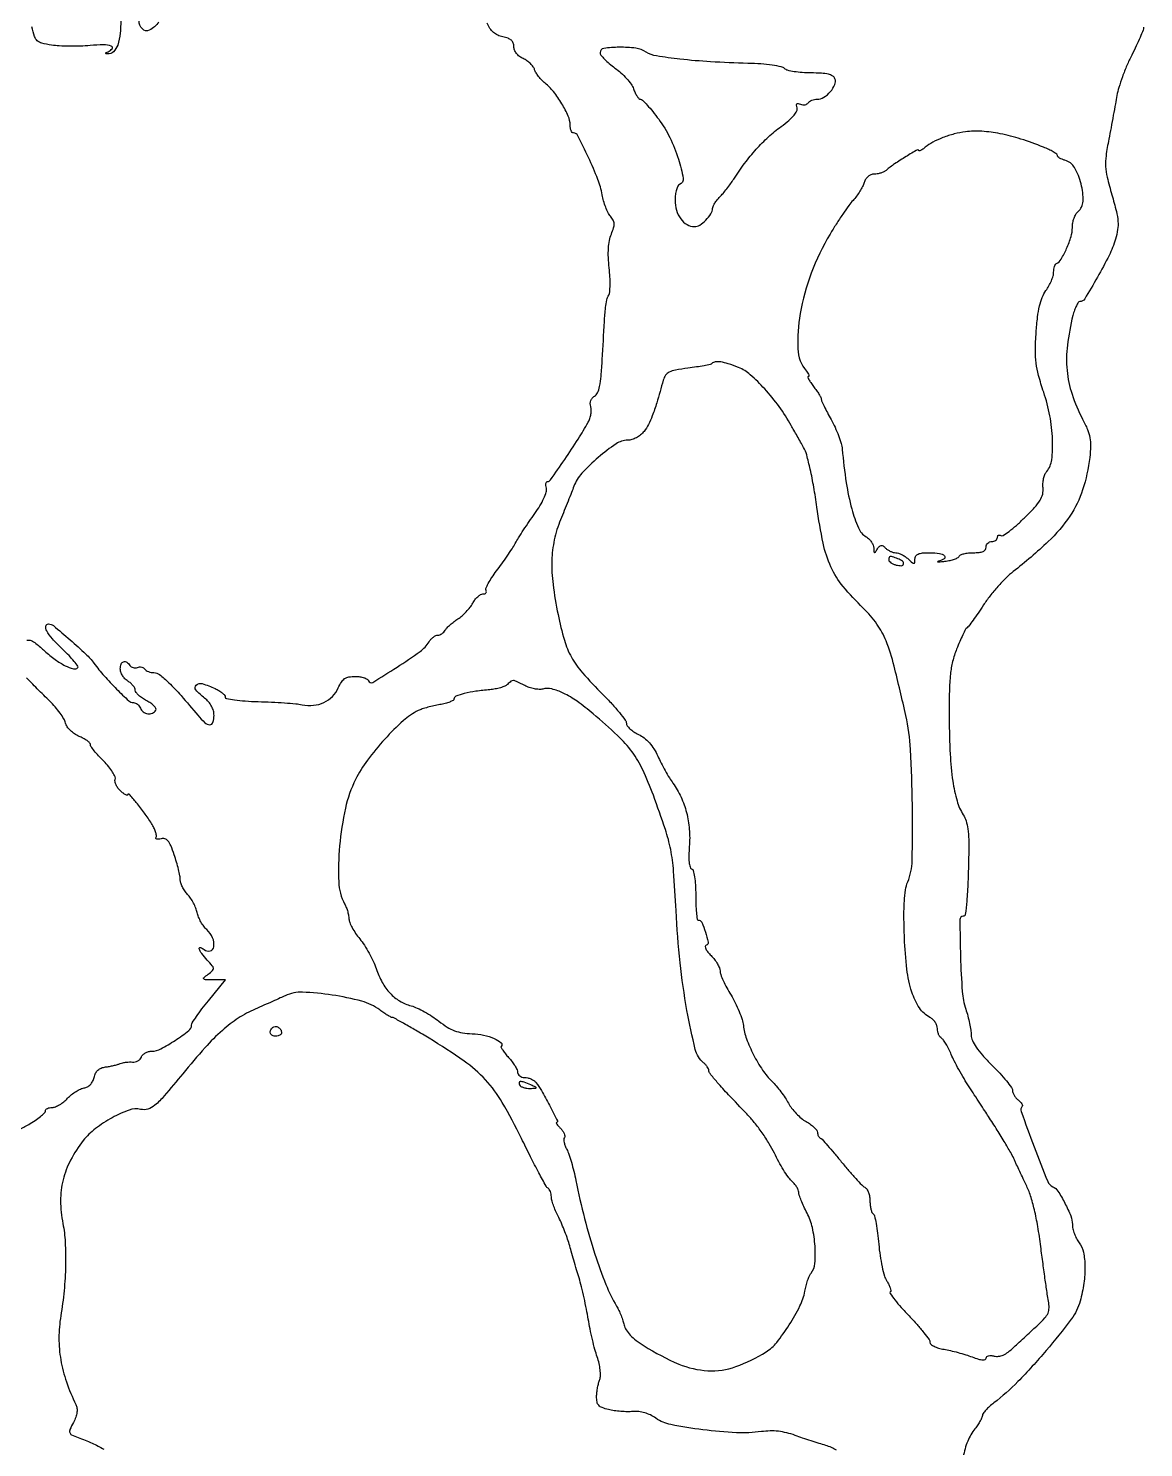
# Model space of a CAD drawing. Extents: x 0 to 1938, y 0 to 2000.
# Drawn here: x 982.5 to 1280, y 1169.2 to 1547.9 of the extents above; entities that cross this region are included whole.
import ezdxf

# ---------------------------------------------------------------- set-up
doc = ezdxf.new("R2010")
doc.units = 0

msp = doc.modelspace()

# ---------------------------------------------------------------- linework, layer by layer
for points in [[(982.076499, 1384.637113, -0.148962), (983.174181, 1384.552174, -0.078331), (984.501448, 1383.775718, -0.012263), (986.80818, 1381.792263, 0.025995), (989.640138, 1379.489331, 0.041213), (992.306813, 1377.860322, 0.049831), (994.489288, 1377.022797, 0.2693), (995.669066, 1377.335733, 0.37307), (995.695966, 1377.712681, 0.012219), (994.685746, 1378.994768, 0.017932), (993.317692, 1380.530719, 0.010813), (991.593706, 1382.255622, -0.017918), (988.874373, 1385.054829, -0.057413), (987.364569, 1387.16791, -0.172408), (987.158163, 1388.413357, -0.363209), (987.85921, 1389, -0.175234), (989.129749, 1388.540609, -0.004983), (993.608673, 1384.738423, -0.009981), (997.806453, 1380.953037, -0.046143), (999.972009, 1378.507872, 0.0225), (1002.691279, 1375.128645, 0.016183), (1006.01053, 1371.600899, 0.009692), (1009.250783, 1368.495867, 0.188358), (1010.520371, 1368, -0.104723), (1011.047209, 1367.888432, -0.06666), (1011.583321, 1367.559375, -0.062631), (1012.04707, 1367.073478, -0.067747), (1012.361626, 1366.5, 0.14578), (1013.11025, 1365.52726, 0.124171), (1014.317774, 1365.047381, 0.128399), (1015.577028, 1365.204599, 0.160767), (1016.473679, 1365.957412, 0.270243), (1016.485981, 1366.436022, 0.06664), (1016.000722, 1367.094263, 0.050105), (1015.151765, 1367.812709, 0.031247), (1014.032696, 1368.483092, -0.029821), (1012.871768, 1369.174063, -0.037365), (1011.890854, 1369.953102, -0.040861), (1011.198844, 1370.706078, -0.166914), (1011, 1371.285133, 0.123059), (1010.85966, 1371.846711, 0.047119), (1010.4125, 1372.523385, 0.043027), (1009.765224, 1373.19882, 0.040631), (1009, 1373.767927, -0.063621), (1008.234941, 1374.39336, -0.051408), (1007.5875, 1375.235059, -0.053089), (1007.146968, 1376.154347, -0.085407), (1007, 1377.008474, -0.086634), (1007.222303, 1378.281844, -0.222759), (1007.866174, 1378.927476, -0.246528), (1008.717417, 1378.811843, -0.10003), (1009.542134, 1377.931826, 0.107533), (1009.897674, 1377.563559, 0.081854), (1010.409882, 1377.3315, 0.077466), (1010.997209, 1377.268163, 0.079972), (1011.569126, 1377.388152, -0.071657), (1012.135828, 1377.516866, -0.074475), (1012.708064, 1377.47766, -0.081683), (1013.197939, 1377.281948, -0.119091), (1013.526992, 1376.956326, 0.109516), (1013.883838, 1376.589594, 0.050638), (1014.477167, 1376.280921, 0.046776), (1015.194068, 1376.070859, 0.047924), (1015.931657, 1376, -0.16867), (1017.452179, 1375.472046, -0.025329), (1019.919285, 1373.312418, -0.020238), (1023.195093, 1369.87025, -0.006896), (1027.674332, 1364.620638, 0.032852), (1029.551129, 1362.639139, 0.188041), (1030.873642, 1362.118399, 0.329848), (1031.718102, 1362.739107, 0.075071), (1032, 1364.60608, 0.07079), (1031.828674, 1365.810113, 0.054465), (1031.321531, 1367.038586, 0.051606), (1030.525738, 1368.193211, 0.049466), (1029.5, 1369.17866, -0.04645), (1027.16018, 1371.399654, -0.406759), (1027.230286, 1372.69599, -0.266036), (1028.852925, 1373.065842, -0.034727), (1032.292833, 1371.75, -0.028339), (1033.323978, 1371.198092, -0.036637), (1034.196477, 1370.573437, -0.039928), (1034.816292, 1369.967112, -0.178692), (1034.993681, 1369.5, 0.35635), (1035.341719, 1369.081663, 0.013423), (1037.49564, 1368.722151, 0.018305), (1040.29948, 1368.435343, 0.010015), (1043.751483, 1368.278853, -0.005413), (1047.320846, 1368.14995, -0.005769), (1050.811373, 1367.945657, -0.005505), (1053.808476, 1367.702331, -0.026558), (1055.5, 1367.455115, 0.072125), (1058.548697, 1367.289638, 0.08656), (1061.319563, 1368.034067, 0.090894), (1063.573081, 1369.630807, 0.089322), (1065.130161, 1371.931925, -0.037289), (1065.971322, 1373.504157, -0.102795), (1066.84235, 1374.401217, -0.106933), (1067.976882, 1374.857253, -0.04231), (1069.660778, 1375, -0.035099), (1070.904308, 1374.912598, -0.045339), (1072.01781, 1374.650756, -0.052468), (1072.859255, 1374.268499, -0.1814), (1073.229639, 1373.811084, 0.480491), (1074.329092, 1373.405751, 0.007537), (1080.816689, 1377.452423, 0.013057), (1086.963804, 1381.64788, 0.097191), (1089.368982, 1384.219227, -0.04456), (1089.884004, 1384.900503, -0.045071), (1090.509779, 1385.476898, -0.049086), (1091.14751, 1385.87333, -0.115023), (1091.690857, 1386, 0.093418), (1092.212638, 1386.098346, 0.05416), (1092.780161, 1386.394385, 0.051551), (1093.304643, 1386.829052, 0.059709), (1093.70031, 1387.342586, -0.057909), (1094.18108, 1387.971227, -0.018962), (1095.024304, 1388.779594, -0.018606), (1096.036448, 1389.613537, -0.019986), (1097.084556, 1390.349193, 0.036711), (1098.171717, 1391.167821, 0.024031), (1099.301886, 1392.256842, 0.024182), (1100.305987, 1393.430894, 0.04197), (1101.003536, 1394.506607, -0.039987), (1101.616837, 1395.460652, -0.044628), (1102.354296, 1396.267566, -0.049642), (1103.100517, 1396.825414, -0.136524), (1103.727997, 1397, 0.064882), (1104.220619, 1397.064195, 0.136791), (1104.550347, 1397.257856, 0.19139), (1104.66811, 1397.544641, 0.142198), (1104.575518, 1397.877809, -0.243684), (1104.532639, 1398.444499, -0.021505), (1105.171415, 1399.782092, -0.024307), (1106.128339, 1401.388887, -0.016397), (1107.365933, 1403.127809, 0.00769), (1108.763995, 1405.021522, 0.006204), (1110.208852, 1407.096919, 0.006276), (1111.495102, 1409.046519, 0.016007), (1112.363669, 1410.5, -0.013627), (1113.243803, 1411.988888, -0.00482), (1114.582136, 1414.073353, -0.00478), (1116.097025, 1416.336048, -0.005601), (1117.578086, 1418.451842, 0.019942), (1118.956912, 1420.54699, 0.028551), (1119.993747, 1422.514066, 0.030793), (1120.632334, 1424.178057, 0.141087), (1120.657468, 1425.201842, -0.039476), (1120.534312, 1425.890888, -0.068157), (1120.556481, 1426.471791, -0.103338), (1120.711249, 1426.859062, -0.251261), (1120.974004, 1427, 0.244771), (1121.7612, 1427.409925, 0.002344), (1125.555622, 1432.886545, 0.008294), (1129.156437, 1438.327441, 0.016056), (1131.820213, 1442.812548, 0.046979), (1132.264491, 1443.834924, 0.03847), (1132.546868, 1444.99311, 0.039939), (1132.638932, 1446.107773, 0.077631), (1132.503704, 1446.988329, -0.073465), (1132.368988, 1447.819593, -0.091109), (1132.4996, 1448.591039, -0.094133), (1132.890212, 1449.246915, -0.084131), (1133.50804, 1449.744562, 0.164082), (1134.308555, 1450.629543, 0.050371), (1134.864589, 1452.368939, 0.030503), (1135.275495, 1455.129552, 0.00812), (1135.589133, 1459.568781, -0.000805), (1136.154295, 1469.66761, -0.010468), (1136.449255, 1473.419659, -0.028531), (1136.771688, 1475.463955, -0.090532), (1137.301105, 1476.737198, 0.123738), (1137.576987, 1477.546849, 0.016313), (1137.66755, 1479.372859, 0.018118), (1137.624851, 1481.585065, 0.014283), (1137.423622, 1483.97232, -0.017397), (1137.203885, 1486.788526, -0.026818), (1137.22964, 1489.230686, -0.031312), (1137.494417, 1491.308076, -0.050875), (1138.004408, 1493.010643, 0.023332), (1138.612323, 1494.696709, 0.087961), (1138.750588, 1495.806767, 0.113805), (1138.483988, 1496.740271, 0.05325), (1137.758553, 1497.775521, -0.063806), (1137.131099, 1498.71228, -0.023594), (1136.488561, 1500.168434, -0.022929), (1135.929225, 1501.842098, -0.025596), (1135.548903, 1503.5, 0.049572), (1134.396356, 1507.610364, 0.015876), (1131.898867, 1513.449145, 0.007944), (1129.084458, 1519.248354, 0.282981), (1127.862723, 1520, -0.224638), (1127.532416, 1520.156285, -0.075744), (1127.253425, 1520.626265, -0.057624), (1127.063101, 1521.315568, -0.038589), (1127, 1522.131966, 0.104384), (1126.502737, 1524.487899, 0.030647), (1124.795272, 1527.789328, 0.03153), (1122.579688, 1531.016627, 0.058084), (1120.341396, 1533.276085, -0.032326), (1119.447868, 1534.089821, -0.026489), (1118.601391, 1535.065705, -0.027268), (1117.917947, 1536.049799, -0.061368), (1117.539887, 1536.874328, 0.083189), (1117.140495, 1537.654148, 0.040976), (1116.402712, 1538.493258, 0.039174), (1115.472761, 1539.259772, 0.045912), (1114.480778, 1539.826804, -0.056794), (1113.485503, 1540.424746, -0.06342), (1112.691144, 1541.212353, -0.069372), (1112.17602, 1542.102776, -0.096788), (1112, 1543.003561, 0.090018), (1111.823861, 1543.973993, 0.120318), (1111.321327, 1544.710776, 0.094474), (1110.430054, 1545.250297, 0.039658), (1109.075825, 1545.634835, -0.057133), (1107.674089, 1546.086227, -0.073751), (1106.539184, 1546.818341, -0.069739), (1105.62074, 1547.883874, -0.044891), (1104.86291, 1549.330965, 0.093189)], [(1007.166308, 1551.464108, -0.019627), (1006.957281, 1546.625306, -0.061575), (1006.2948, 1543.445722, -0.11474), (1005.183305, 1541.66056, -0.217151), (1003.627555, 1541.078947, -0.038264), (1003.212084, 1541.140207, -0.409541), (1003.128562, 1541.270369, -0.227742), (1003.258149, 1541.439164, -0.021172), (1003.75, 1541.662281, 0.138099), (1004.807912, 1542.479927, 0.506475), (1004.598417, 1543.158895, 0.085936), (1002.512697, 1543.500703, 0.019983), (998.95303, 1543.326225, -0.014095), (996.325577, 1543.166413, -0.010583), (993.428644, 1543.133403, -0.01072), (990.699716, 1543.218605, -0.024054), (988.638096, 1543.42702, -0.022289), (986.062056, 1543.93159, -0.12895), (984.851922, 1544.584039, -0.128863), (984.11733, 1545.746619, -0.022247), (983.435066, 1548.283521, 0.046675)], [(1017.266669, 1549.596091, -0.12722), (1014.734186, 1547.425808, -0.322022), (1012.880357, 1547.739492, -0.197537), (1012, 1549.880878, 0.07035)], [(1280.001029, 1548.221483, -0.092527), (1279.85224, 1547.427881, -0.00781), (1279.06627, 1545.49097, -0.01016), (1278.038194, 1543.197595, -0.007683), (1276.820314, 1540.721483, 0.016676), (1275.546631, 1538.009857, 0.013265), (1274.349351, 1535.005686, 0.013475), (1273.38813, 1532.160191, 0.032511), (1272.873618, 1530, -0.002504), (1272.483403, 1527.777889, -0.000979), (1271.923325, 1524.713956, -0.000969), (1271.304398, 1521.40113, -0.001206), (1270.715658, 1518.324104, 0.012979), (1269.975111, 1513.890573, 0.048733), (1269.856364, 1511.075624, 0.045846), (1270.280661, 1508.207273, 0.010581), (1271.536308, 1503.480476, -0.009143), (1272.725105, 1499.056618, -0.040888), (1273.159151, 1496.409198, -0.059041), (1273.077718, 1494.21949, -0.034514), (1272.493463, 1491.656372, -0.04144), (1270.78728, 1487.333912, -0.014921), (1267.681245, 1481.491324, -0.007154), (1264.281193, 1475.725037, -0.261668), (1262.99064, 1475, 0.249716), (1262.580103, 1474.781329, 0.03285), (1262.06721, 1473.898438, 0.031827), (1261.559202, 1472.686652, 0.021485), (1261.129907, 1471.25, 0.031981), (1259.669163, 1463.377659, 0.053258), (1259.580816, 1456.64088, 0.056221), (1260.903935, 1450.29721, 0.040645), (1263.713806, 1443.636266, -0.020887), (1265.02992, 1440.830993, -0.053265), (1265.672555, 1438.681195, -0.053739), (1265.843543, 1436.455372, -0.021575), (1265.618006, 1433.406918, -0.049291), (1263.736533, 1424.811598, -0.069197), (1260.309322, 1417.755904, -0.056727), (1254.536696, 1410.953342, -0.0225), (1245.220311, 1402.965176, 0.029726), (1243.318606, 1401.286338, 0.015101), (1241.124294, 1398.968027, 0.014947), (1238.997416, 1396.431789, 0.021597), (1237.286201, 1394.058776, -0.004671), (1235.832727, 1391.892246, -0.006511), (1234.489166, 1389.983245, -0.004146), (1233.329888, 1388.408486, -0.080739), (1232.896121, 1387.990569, 0.120139), (1232.516288, 1387.562703, 0.008216), (1231.775603, 1386.106136, 0.011364), (1230.951886, 1384.316099, 0.008271), (1230.114642, 1382.29085, 0.033218), (1229.059092, 1378.984843, 0.03406), (1228.461443, 1375.59565, 0.022274), (1228.183044, 1371.10455, 0.005658), (1228.138837, 1363.800281, 0.010551), (1228.39109, 1354.23477, 0.024405), (1229.08159, 1347.084164, 0.032512), (1230.218032, 1341.754134, 0.075616), (1231.901651, 1338.044154, -0.071317), (1232.643843, 1336.445164, -0.039043), (1233.10387, 1334.329753, -0.028064), (1233.331745, 1331.486337, -0.010954), (1233.339427, 1327.544154, -0.004225), (1233.127461, 1320.084856, -0.013001), (1232.810271, 1315.045399, -0.009858), (1232.422727, 1311.489995, -0.377119), (1231.865464, 1311, 0.417312), (1230.968848, 1310.093857, 0.004291), (1231.157748, 1300.231016, 0.010455), (1231.611037, 1290.919403, 0.064119), (1232.552973, 1286.215053, -0.015926), (1233.106959, 1284.384205, -0.01367), (1233.574936, 1282.426474, -0.013882), (1233.901933, 1280.624732, -0.037961), (1234, 1279.334923, 0.104431), (1234.315856, 1277.839147, 0.045802), (1235.305443, 1276.060652, 0.0334), (1236.984261, 1273.924434, 0.014136), (1239.5, 1271.283473, -0.010997), (1241.606877, 1269.099347, -0.015378), (1243.384375, 1267.050707, -0.011672), (1244.750491, 1265.292497, -0.160664), (1245, 1264.536048, 0.091977), (1245.108635, 1263.950488, 0.042728), (1245.447724, 1263.252589, 0.040398), (1245.940986, 1262.559367, 0.044751), (1246.524166, 1261.979944, -0.027491), (1247.078788, 1261.465647, -0.044943), (1247.480812, 1260.96678, -0.058132), (1247.693532, 1260.550441, -0.293415), (1247.640514, 1260.307181, 0.291325), (1247.326999, 1258.894836, 0.003355), (1250.823625, 1249.469061, 0.004118), (1254.412621, 1240.220572, 0.20181), (1255.767733, 1238.84162, -0.153394), (1257.135063, 1237.689323, -0.021783), (1258.991429, 1234.466282, -0.024519), (1260.561005, 1231.043655, -0.095525), (1261, 1228.766825, 0.05707), (1261.12927, 1227.637961, 0.031286), (1261.528584, 1226.30269, 0.030756), (1262.110407, 1224.980811, 0.042592), (1262.799436, 1223.884859, -0.111488), (1263.944119, 1221.351132, -0.046427), (1264.356471, 1217.599927, -0.0404), (1264.06877, 1213.114831, -0.030727), (1263.059823, 1208.292523, -0.094898), (1260.709998, 1203.512689, -0.014274), (1254.006557, 1195.132515, -0.017057), (1246.472693, 1186.837457, -0.037666), (1240.067768, 1181.173942, 0.019491), (1238.893045, 1180.20889, 0.02538), (1237.901157, 1179.23265, 0.024551), (1237.176788, 1178.36123, 0.162512), (1237, 1177.831671, -0.108037), (1236.880521, 1177.285174, -0.020331), (1236.413496, 1176.368352, -0.020888), (1235.767756, 1175.323495, -0.017798), (1235.003391, 1174.277182, 0.070667), (1233.076658, 1170.953949, 0.050228), (1231.868545, 1166.814179, 0.033533)], [(979.840151, 1254.069475, 0.02552), (982.558839, 1255.481614, 0.014972), (984.260209, 1256.548365, 0.021456), (985.695409, 1257.601134, 0.018165), (986.779826, 1258.537208, 0.208536), (987, 1259.042154, -0.183596), (987.138944, 1259.407796, -0.090579), (987.536295, 1259.718633, -0.07046), (988.127088, 1259.929272, -0.050493), (988.825686, 1260, 0.097407), (989.686803, 1260.169364, 0.036777), (990.790287, 1260.718728, 0.034707), (991.935635, 1261.51045, 0.035613), (992.949959, 1262.446734, -0.034296), (993.983195, 1263.405521, -0.029801), (995.185727, 1264.263825, -0.030954), (996.371603, 1264.90924, -0.073149), (997.333279, 1265.196734, 0.089107), (998.227106, 1265.495123, 0.077759), (999.009896, 1266.09659, 0.072149), (999.617758, 1266.954575, 0.060981), (1000, 1268, -0.05999), (1000.409954, 1269.128121, -0.089843), (1001.04076, 1269.962051, -0.091545), (1001.914308, 1270.511439, -0.064543), (1003.040994, 1270.799035, 0.014423), (1004.092347, 1270.957778, 0.01143), (1005.218292, 1271.187845, 0.011595), (1006.253498, 1271.449538, 0.028103), (1007, 1271.702722, -0.042127), (1007.701455, 1271.918918, -0.024132), (1008.575441, 1272.065808, -0.02397), (1009.47476, 1272.129159, -0.036437), (1010.25682, 1272.089673, 0.085924), (1010.973229, 1272.124186, 0.074993), (1011.673874, 1272.395351, 0.076377), (1012.252173, 1272.85486, 0.095413), (1012.613809, 1273.435986, -0.109596), (1013.009812, 1274.034226, -0.066304), (1013.696551, 1274.540571, -0.061516), (1014.554593, 1274.883328, -0.064381), (1015.45695, 1275, 0.124158), (1017.779715, 1275.585811, 0.022469), (1021.629345, 1277.888341, 0.018334), (1025.276861, 1280.495798, 0.232431), (1026, 1281.967359, -0.145499), (1026.177292, 1282.563718, -0.007313), (1027.325255, 1284.268752, -0.011232), (1028.783074, 1286.269636, -0.007852), (1030.511507, 1288.461086), (1035.023014, 1294), (1031.761507, 1294.031803, -0.00559), (1029.681077, 1294.075354, -0.205507), (1029.259358, 1294.272594, -0.42156), (1029.282628, 1294.60466, -0.013823), (1030.431162, 1295.524515, 0.025912), (1031.582161, 1296.492917, 0.22507), (1031.821799, 1297.09857, 0.161309), (1031.542718, 1297.78559, 0.012118), (1030.181162, 1299.307162, -0.026298), (1028.72028, 1301.03594, -0.090289), (1028.058719, 1302.341761, -0.597249), (1028.37149, 1302.652943, -0.100029), (1029.342009, 1302.131121, 0.234962), (1030.960691, 1301.750117, 0.311205), (1031.948893, 1302.838908, 0.136127), (1031.613047, 1305.275119, 0.107322), (1030.056681, 1307.448705, -0.05049), (1029.268008, 1308.322328, -0.029964), (1028.506065, 1309.501867, -0.029754), (1027.880771, 1310.782774, -0.04464), (1027.506906, 1311.968558, 0.041651), (1027.133438, 1313.178203, 0.025515), (1026.505718, 1314.533549, 0.025491), (1025.741519, 1315.820888, 0.040856), (1024.950225, 1316.823052, -0.039105), (1024.203868, 1317.761541, -0.033955), (1023.572879, 1318.848914, -0.035449), (1023.137632, 1319.91672, -0.07921), (1023, 1320.780048, 0.049073), (1022.900079, 1321.795675, 0.01101), (1022.523302, 1323.495298, 0.011318), (1021.998416, 1325.446312, 0.010738), (1021.3772, 1327.40638, 0.015209), (1020.45875, 1329.855271, 0.074494), (1019.703392, 1331.121302, 0.150387), (1018.888213, 1331.661937, 0.136551), (1017.87582, 1331.677777, -0.034955), (1017.189971, 1331.548792, -0.099881), (1016.708562, 1331.588883, -0.244474), (1016.508123, 1331.780052, -0.224433), (1016.54018, 1332.065013, 0.183114), (1016.639994, 1332.580238, 0.036929), (1016.409954, 1333.50156, 0.034523), (1015.9642, 1334.593649, 0.026313), (1015.334429, 1335.721754, 0.016513), (1013.4199, 1338.551702, 0.015147), (1011.26907, 1341.333849, 0.011311), (1009.353702, 1343.557634, 0.687058), (1009, 1343.421738, -0.456261), (1008.843268, 1343.285736, -0.085991), (1008.43231, 1343.418718, -0.043143), (1007.809884, 1343.818331, -0.019648), (1007.067439, 1344.438968, -0.046557), (1006.365207, 1345.204673, -0.052712), (1005.84963, 1346.057397, -0.060042), (1005.582853, 1346.866358, -0.142201), (1005.635514, 1347.492548, 0.201081), (1005.613499, 1348.215005, 0.033639), (1004.940966, 1349.462069, 0.032292), (1003.897926, 1350.903495, 0.023613), (1002.568075, 1352.365258, -0.011867), (1001.201355, 1353.798438, -0.016345), (1000.048122, 1355.153115, -0.012982), (999.169331, 1356.317307, -0.156416), (999, 1356.845346, 0.205048), (998.815955, 1357.275263, 0.034968), (998.115014, 1357.856029, 0.033203), (997.141046, 1358.460731, 0.02414), (995.98728, 1359.005269, -0.050059), (994.770649, 1359.658482, -0.046581), (993.67584, 1360.554475, -0.049467), (992.838613, 1361.562735, -0.087277), (992.398594, 1362.548012, 0.07321), (991.935301, 1363.668511, 0.021884), (990.916307, 1365.217113, 0.021434), (989.605085, 1366.876906, 0.021679), (988.161314, 1368.411782, -0.002068), (986.576657, 1369.969291, -0.001542), (984.841136, 1371.699892, -0.001558), (983.215351, 1373.3413, -0.003546), (982, 1374.593648, 0.029188)], [(1198.032852, 1168.543308, 0.042287), (1196.708496, 1169.275752, 0.0369), (1195.218697, 1169.814337, -0.007285), (1193.476522, 1170.329864, -0.003625), (1191.283749, 1171.031108, -0.003597), (1189.0219, 1171.790621, -0.005279), (1187.045131, 1172.493691, 0.028021), (1184.785942, 1173.183255, 0.032151), (1182.564888, 1173.578105, 0.032462), (1180.33049, 1173.682656, 0.029642), (1178.031524, 1173.504336, -0.046292), (1171.364081, 1173.209707, -0.019475), (1162.415242, 1173.992941, -0.016543), (1153.87794, 1175.364801, -0.106997), (1149.893872, 1177.075569, 0.041576), (1148.44834, 1177.93358, 0.042561), (1146.891847, 1178.532807, 0.043687), (1145.297077, 1178.847964, 0.049446), (1143.737763, 1178.861959, -0.026365), (1142.262742, 1178.807182, -0.015432), (1140.496406, 1178.889304, -0.015408), (1138.729337, 1179.081136, -0.025194), (1137.25, 1179.364607, -0.030933), (1135.548654, 1179.893782, -0.116749), (1134.631414, 1180.515713, -0.140416), (1134.182479, 1181.413903, -0.052751), (1134.070285, 1182.829455, -0.021968), (1134.152113, 1183.992492, -0.015816), (1134.34121, 1185.280265, -0.016023), (1134.599659, 1186.495976, -0.032996), (1134.893885, 1187.422511, 0.089878), (1135.095841, 1188.449474, 0.031089), (1135.02417, 1189.964951, 0.029148), (1134.731747, 1191.692365, 0.026879), (1134.234765, 1193.422511, -0.017504), (1133.624169, 1195.407242, -0.007757), (1132.951427, 1198.064737, -0.007666), (1132.32506, 1200.904495, -0.010251), (1131.849375, 1203.5, 0.009079), (1131.368063, 1206.161368, 0.005972), (1130.72219, 1209.20625, 0.006009), (1130.022406, 1212.155305, 0.011523), (1129.378428, 1214.5, -0.001009), (1128.722312, 1216.706165, -0.000696), (1127.988053, 1219.20625, -0.000702), (1127.288827, 1221.611917, -0.001439), (1126.748798, 1223.5, 0.015243), (1126.184618, 1225.284644, 0.009404), (1125.418307, 1227.348775, 0.009429), (1124.583268, 1229.362196, 0.016671), (1123.808579, 1230.985191, -0.017889), (1123.116301, 1232.444663, -0.017971), (1122.53127, 1233.947683, -0.01811), (1122.116881, 1235.291865, -0.0658), (1122, 1236.176174, 0.047699), (1121.933688, 1236.869705, 0.046679), (1121.737093, 1237.543375, 0.050559), (1121.448227, 1238.100595, 0.109921), (1121.104998, 1238.435108, -0.130309), (1120.587558, 1238.981637, -0.002316), (1118.652311, 1242.572803, -0.005633), (1116.452241, 1246.81554, -0.003707), (1114.012236, 1251.744125, 0.018977), (1108.908344, 1261.307563, 0.054344), (1104.435102, 1267.356362, 0.053274), (1098.713132, 1272.364854, 0.017693), (1089.359272, 1278.455517, 0.002751), (1085.784054, 1280.580616, 0.004266), (1082.672835, 1282.371308, 0.001398), (1079.969688, 1283.886625, 0.12772), (1079.533088, 1284, -0.125059), (1079.163816, 1284.093829, -0.010541), (1078.303481, 1284.584976, -0.013485), (1077.292077, 1285.22867, -0.010016), (1076.209507, 1285.991407, 0.092196), (1071.387555, 1288.320316, 0.028913), (1063.50849, 1289.985334, 0.027801), (1055.604662, 1290.737358, 0.11925), (1051, 1289.813026, -0.003145), (1049.678871, 1289.208416, -0.000895), (1047.61875, 1288.285666, -0.000901), (1045.289057, 1287.252203, -0.000955), (1043, 1286.246918, 0.041152), (1038.44256, 1283.791627, 0.038079), (1034.221011, 1280.565437, 0.028521), (1029.603655, 1275.945401, 0.010787), (1023.67593, 1269, -0.005083), (1018.732725, 1263.072515, -0.041225), (1016.228256, 1260.57939, -0.101546), (1014.353549, 1259.559301, -0.130372), (1012.399083, 1259.487645, 0.144304), (1009.366845, 1259.293334, 0.03722), (1004.853026, 1257.250294, 0.038172), (1000.358231, 1254.332726, 0.062304), (997.120466, 1251.1521, 0.04636), (993.73941, 1245.959834, 0.060925), (991.733884, 1240.677328, 0.061286), (991.067654, 1235.092234, 0.047673), (991.672564, 1229, -0.035356), (992.289507, 1224.032365, -0.01886), (992.383405, 1217.83945, -0.017819), (991.990163, 1211.089087, -0.017783), (991.117139, 1204.379278, 0.040895), (990.623365, 1198.458395, 0.042645), (991.113613, 1192.620407, 0.041001), (992.618422, 1186.750954, 0.032839), (995.15193, 1180.734928, -0.087894), (995.436592, 1179.777172, -0.063221), (995.422385, 1178.659272, -0.052483), (995.10617, 1177.388334, -0.032143), (994.485729, 1175.972404, 0.014694), (993.557057, 1174.039377, 0.181061), (993.508683, 1173.237292, 0.21282), (994.004793, 1172.668654, 0.021135), (995.717843, 1171.960962, -0.019316), (999.472579, 1170.425775, -0.029444), (1002.58604, 1168.782545, -0.03211)]]:
    msp.add_lwpolyline(points, format="xyb")
for points in [[(1135, 1541.434207, 0.167285), (1135.231053, 1540.762937, 0.02596), (1136.165908, 1539.686042, 0.026504), (1137.449204, 1538.488169, 0.020281), (1138.969048, 1537.314854, -0.030236), (1140.560255, 1536.035123, -0.026563), (1142.059749, 1534.519051, -0.027483), (1143.266018, 1533.002198, -0.068832), (1143.917028, 1531.75, 0.026702), (1144.356543, 1530.696911, 0.036681), (1144.86809, 1529.807812, 0.040194), (1145.375936, 1529.174348, 0.206533), (1145.780013, 1529, -0.201598), (1146.288895, 1528.786129, -0.009794), (1147.572438, 1527.423398, -0.014646), (1149.052683, 1525.689361, -0.00992), (1150.640449, 1523.632843, -0.04636), (1153.588641, 1518.769606, -0.03573), (1155.89621, 1513.007219, -0.032244), (1157.1778, 1507.881365, -0.373432), (1156.203422, 1506.234474, 0.198765), (1155.739049, 1505.831955, 0.045731), (1155.353505, 1504.846175, 0.04042), (1155.088158, 1503.541334, 0.029965), (1155, 1502.071654, 0.07101), (1155.386958, 1499.360704, 0.087238), (1156.514802, 1497.070481, 0.101088), (1158.194842, 1495.543612, 0.134854), (1160.173753, 1495, 0.145608), (1161.587031, 1495.420485, 0.051869), (1163.239019, 1496.761891, 0.051869), (1164.579693, 1498.414722, 0.145476), (1165, 1499.828741, -0.108715), (1165.127487, 1500.408147, -0.030957), (1165.567859, 1501.223801, -0.029608), (1166.193269, 1502.107012, -0.02752), (1166.933136, 1502.933136, 0.020098), (1167.801694, 1503.874474, 0.010135), (1168.823511, 1505.125867, 0.010048), (1169.828581, 1506.463505, 0.014706), (1170.653837, 1507.683136, -0.01939), (1173.556449, 1511.887473, -0.022576), (1176.640471, 1515.638168, -0.023754), (1179.892576, 1518.920271, -0.027323), (1183.299195, 1521.719629, 0.017303), (1185.37173, 1523.354291, 0.041545), (1186.753604, 1524.73637, 0.060106), (1187.5054, 1525.878327, 0.210153), (1187.546635, 1526.739067, -0.048222), (1187.369355, 1527.379532, -0.243606), (1187.476997, 1527.722357, -0.244892), (1187.81843, 1527.831097, -0.048639), (1188.456634, 1527.655015, 0.066207), (1189.06633, 1527.509563, 0.072007), (1189.67502, 1527.535021, 0.080929), (1190.189633, 1527.721164, 0.127851), (1190.526992, 1528.043674, -0.108269), (1190.882039, 1528.41036, -0.050874), (1191.469052, 1528.719079, -0.047074), (1192.177011, 1528.92913, -0.048625), (1192.904029, 1529, 0.140089), (1194.690846, 1529.51065, 0.07476), (1196.45349, 1531.013403, 0.078173), (1197.623314, 1532.88117, 0.194895), (1197.652666, 1534.462755, 0.166474), (1197.046741, 1535.187515, 0.077546), (1195.899414, 1535.658806, 0.045441), (1194.070735, 1535.924263, 0.013335), (1191.231385, 1536, -0.018406), (1188.91332, 1536.08536, -0.022847), (1186.770783, 1536.342186, -0.022001), (1185.027928, 1536.711808, -0.133897), (1184.235111, 1537.164889, 0.146932), (1183.341043, 1537.645942, 0.01485), (1180.934112, 1538.064431, 0.017149), (1177.913703, 1538.392385, 0.011547), (1174.448938, 1538.568436, -0.007351), (1164.460206, 1538.991988, -0.013338), (1156.313214, 1539.675937, -0.012943), (1150.047976, 1540.535313, -0.101141), (1147.310572, 1541.577563, 0.108961), (1144.507576, 1542.595425, 0.035742), (1140.098327, 1542.85945, 0.031519), (1135.972589, 1542.550843, 0.37444)], [(1232.5, 1520.306362, 0.031829), (1229.496956, 1519.722604, 0.027719), (1226.446611, 1518.741943, 0.028835), (1223.72502, 1517.513037, 0.055966), (1221.75, 1516.180318, -0.019547), (1221.077817, 1515.65178, -0.042018), (1220.514062, 1515.311348, -0.079526), (1220.138331, 1515.194894, -0.456393), (1220, 1515.314876, 0.577965), (1219.661758, 1515.509744, 0.005345), (1216.610241, 1513.696584, 0.012668), (1213.572275, 1511.740087, 0.025241), (1211.292206, 1510.014085, -0.063625), (1210.687296, 1509.625198, -0.033967), (1209.859099, 1509.297887, -0.033185), (1208.954258, 1509.074426, -0.043971), (1208.109594, 1509, 0.093714), (1207.263925, 1508.840093, 0.08252), (1206.492154, 1508.379114, 0.077016), (1205.86867, 1507.659532, 0.066813), (1205.455043, 1506.75, -0.045691), (1205.034243, 1505.710671, -0.020416), (1204.304376, 1504.426563, -0.020009), (1203.416295, 1503.121997, -0.025591), (1202.492395, 1502, 0.027466), (1201.361051, 1500.615537, 0.007631), (1199.743233, 1498.325, 0.007679), (1197.988537, 1495.671874, 0.007984), (1196.339343, 1493, 0.043646), (1191.313908, 1482.591191, 0.047875), (1188.358811, 1471.782806, 0.053556), (1187.753291, 1462.36382, 0.163923), (1190.023527, 1456.471651, -0.026557), (1190.444197, 1455.906204, -0.060837), (1190.681951, 1455.432298, -0.134055), (1190.705375, 1455.128509, -0.359719), (1190.549865, 1455, 0.505977), (1190.420427, 1454.823943, 0.044745), (1190.667824, 1454.22601, 0.030843), (1191.180852, 1453.376716, 0.015363), (1191.92742, 1452.365141, -0.01259), (1192.721123, 1451.302086, -0.016329), (1193.39118, 1450.287136, -0.014053), (1193.892387, 1449.417301, -0.124294), (1194, 1448.991094, 0.107419), (1194.104265, 1448.511377, 0.005598), (1194.779067, 1447.07514, 0.008648), (1195.636136, 1445.378318, 0.00616), (1196.652143, 1443.506707, -0.020459), (1197.688422, 1441.460297, -0.0177), (1198.609176, 1439.235751, -0.018063), (1199.299457, 1437.159151, -0.048477), (1199.590099, 1435.630754, 0.014689), (1200.674217, 1426.671178, 0.029056), (1202.151971, 1419.665401, 0.035138), (1203.919354, 1414.60849, 0.153973), (1205.962165, 1412.241526, -0.055305), (1206.742816, 1411.630986, -0.049141), (1207.405884, 1410.841156, -0.052036), (1207.861113, 1410.000264, -0.096149), (1208.015313, 1409.241526, 0.011815), (1208.046745, 1408.272415, 0.325761), (1208.198915, 1408.086491, 0.313921), (1208.42851, 1408.171158, 0.011343), (1208.973672, 1408.991641, -0.043931), (1209.50925, 1409.693851, -0.181316), (1209.976839, 1409.932945, -0.182338), (1210.484638, 1409.805025, -0.044506), (1211.158359, 1409.241641, 0.050947), (1211.741793, 1408.766363, 0.03816), (1212.46745, 1408.364732, 0.039012), (1213.217541, 1408.089875, 0.06842), (1213.871259, 1408, -0.082679), (1214.564174, 1407.884632, -0.033735), (1215.447529, 1407.513847, -0.032223), (1216.362944, 1406.978375, -0.03548), (1217.171259, 1406.345012, 0.007828), (1218.31862, 1405.338887, 0.177905), (1218.723753, 1405.190025, 0.38433), (1218.950984, 1405.394959, 0.025779), (1219, 1406.345012, -0.145252), (1219.233192, 1407.13079, -0.151524), (1219.854234, 1407.646563, -0.079128), (1221.016882, 1407.92416, -0.019114), (1223, 1408, -0.036016), (1225.547107, 1407.816289, -0.164041), (1226.854095, 1407.153719, -0.47132), (1226.772637, 1406.376755, -0.086361), (1225.25, 1405.709244, 0.094279), (1225.020184, 1405.604161, 0.734), (1225.042187, 1405.536044, 0.02469), (1225.744381, 1405.576378, 0.00485), (1227, 1405.723256, 0.0229), (1228.364676, 1405.960235, 0.030828), (1229.569792, 1406.305943, 0.031596), (1230.493723, 1406.701125, 0.190921), (1230.833333, 1407.083563, -0.211205), (1231.174297, 1407.438626, -0.037436), (1232.072396, 1407.730797, -0.034844), (1233.250501, 1407.933058, -0.025097), (1234.583333, 1408, 0.026615), (1236.140199, 1408.08293, 0.076965), (1237.180556, 1408.359756, 0.129146), (1237.777898, 1408.833547, 0.162243), (1238, 1409.5, -0.099038), (1238.114514, 1410.072457, -0.097945), (1238.440625, 1410.559375, -0.097945), (1238.927543, 1410.885486, -0.099038), (1239.5, 1411, 0.06887), (1240.073318, 1411.079345, 0.085131), (1240.559375, 1411.311086, 0.099915), (1240.884374, 1411.655173, 0.140337), (1241, 1412.059017, -0.09578), (1241.069766, 1412.419874, -0.173706), (1241.266917, 1412.641984, -0.17194), (1241.561942, 1412.689696, -0.093611), (1241.908652, 1412.556456, 0.291769), (1242.501392, 1412.564875, 0.015471), (1244.119409, 1413.702781, 0.020315), (1246.04577, 1415.274889, 0.012978), (1248.158652, 1417.247439, 0.011796), (1250.922241, 1420.096405, 0.047488), (1252.39113, 1422.021866, 0.079031), (1253.071031, 1423.634245, 0.089105), (1253.177742, 1425.310472, -0.045758), (1253.150675, 1426.501991, -0.037989), (1253.333583, 1427.757378, -0.039524), (1253.683235, 1428.889194, -0.078684), (1254.160794, 1429.693746, 0.14503), (1255.489143, 1432.795112, 0.038858), (1255.700225, 1438.212785, 0.036824), (1254.9848, 1444.553807, 0.034833), (1253.341136, 1450.84371, -0.013762), (1251.967624, 1455.320059, -0.03623), (1251.308637, 1458.608619, -0.035662), (1251.125853, 1461.987378, -0.012985), (1251.333119, 1466.780267, -0.011939), (1251.71315, 1470.852066, -0.028456), (1252.238467, 1473.843474, -0.038181), (1252.96135, 1476.123245, -0.058916), (1253.953458, 1477.934637, 0.029174), (1254.736763, 1479.182798, 0.026377), (1255.398828, 1480.555585, 0.02732), (1255.859421, 1481.849419, 0.071968), (1256, 1482.821037, -0.034694), (1256.055211, 1483.615764, -0.042714), (1256.220313, 1484.340138, -0.048154), (1256.461294, 1484.901171, -0.164109), (1256.75, 1485.166667, 0.158225), (1257.998949, 1486.289043, 0.027178), (1259.462762, 1489.166962, 0.030397), (1260.635724, 1492.327077, 0.073794), (1261, 1494.781847, -0.044987), (1261.110861, 1496.011491, -0.04048), (1261.440625, 1497.247401, -0.042792), (1261.924497, 1498.310323, -0.091591), (1262.5, 1499, 0.215468), (1263.848744, 1501.766463, 0.069679), (1263.336711, 1506.404377, 0.06909), (1261.557366, 1510.769663, 0.20011), (1259.013371, 1512.706754, -0.031955), (1258.242481, 1512.961934, -0.043757), (1257.591428, 1513.293477, -0.05102), (1257.13573, 1513.647457, -0.204903), (1257, 1513.964757, 0.242047), (1256.813514, 1514.327415, 0.020012), (1255.898438, 1514.928069, 0.023238), (1254.686809, 1515.581163, 0.015666), (1253.25, 1516.216913, 0.019693), (1247.243508, 1518.381355, 0.027981), (1241.745815, 1519.788288, 0.031868), (1236.808013, 1520.438227, 0.048918)], [(1164.816028, 1458.482695, -0.142715), (1164.391536, 1458.249755, -0.006272), (1162.724688, 1457.901749, -0.010192), (1160.711771, 1457.550216, -0.00706), (1158.423, 1457.231435, 0.012176), (1155.113576, 1456.735935, 0.071048), (1153.442915, 1456.191868, 0.129242), (1152.478071, 1455.356254, 0.081544), (1151.84351, 1453.99874, -0.003793), (1150.094506, 1447.964669, -0.017409), (1148.932482, 1444.510559, -0.030005), (1147.905268, 1442.206194, -0.046833), (1146.728341, 1440.381771, -0.053551), (1145.805697, 1439.436937, -0.048367), (1144.672885, 1438.672498, -0.050339), (1143.469043, 1438.168662, -0.07408), (1142.336912, 1438, 0.150014), (1139.256877, 1437.05463, 0.028215), (1134.518498, 1433.437305, 0.030424), (1130.139007, 1429.196826, 0.095522), (1128.007736, 1425.72241, -0.003668), (1127.383335, 1424.098597, -0.001286), (1126.463144, 1421.774554, -0.001277), (1125.437902, 1419.223467, -0.001494), (1124.451577, 1416.807985, 0.04475), (1122.784907, 1411.443231, 0.046302), (1122.124256, 1405.9289, 0.038382), (1122.443202, 1399.558589, 0.018561), (1123.775705, 1391.5, 0.020152), (1125.459675, 1384.65679, 0.057348), (1127.350996, 1380.134964, 0.052932), (1130.306533, 1375.964115, 0.015265), (1135.716022, 1370.189685, -0.010263), (1138.123334, 1367.670949, -0.014494), (1140.154081, 1365.3239, -0.010578), (1141.725514, 1363.312162, -0.161886), (1142, 1362.486602, 0.164815), (1142.217591, 1361.844425, 0.04443), (1142.954688, 1361.040707, 0.039981), (1144.005996, 1360.224972, 0.032272), (1145.25, 1359.520208, -0.053305), (1146.773211, 1358.570672, -0.045271), (1148.15501, 1357.271933, -0.042062), (1149.369838, 1355.646473, -0.034003), (1150.395061, 1353.723291, 0.01316), (1151.277682, 1351.887245, 0.009142), (1152.366399, 1349.859342, 0.009227), (1153.483828, 1347.949755, 0.018744), (1154.44485, 1346.5, -0.048664), (1156.582464, 1342.814717, -0.044), (1158.053887, 1338.660622, -0.04285), (1158.804612, 1334.202532, -0.041004), (1158.801046, 1329.614418, 0.014752), (1158.675005, 1327.249073, 0.031981), (1158.748139, 1325.431083, 0.039471), (1158.984184, 1324.155981, 0.251909), (1159.41994, 1323.693353, -0.256482), (1159.862403, 1323.215447, -0.023067), (1160.195997, 1321.55821, -0.02434), (1160.425896, 1319.352268, -0.013794), (1160.5, 1316.666667, 0.008846), (1160.545226, 1314.11054, 0.014661), (1160.684675, 1311.958333, 0.008328), (1160.877768, 1310.220836, 0.377391), (1161.12868, 1310, -0.291642), (1162.098764, 1309.381565, -0.031168), (1163.119549, 1306.776019, -0.031607), (1163.793579, 1304.112821, -0.374617), (1163.294183, 1303.264728, 0.327848), (1163.059485, 1302.932783, 0.105711), (1163.204518, 1302.310041, 0.058664), (1163.734502, 1301.458373, 0.027897), (1164.596591, 1300.494318, -0.031599), (1165.516358, 1299.45032, -0.031907), (1166.293999, 1298.301984, -0.033645), (1166.83669, 1297.218085, -0.09956), (1167, 1296.406053, 0.090832), (1167.170881, 1295.473168, 0.015995), (1167.858256, 1293.821281, 0.016868), (1168.803164, 1291.914291, 0.014458), (1169.921722, 1289.972794, -0.022452), (1171.067646, 1287.908202, -0.01898), (1172.094847, 1285.63159, -0.019403), (1172.872495, 1283.481835, -0.049469), (1173.216753, 1281.862196, 0.061189), (1174.057362, 1278.316878, 0.029597), (1175.936932, 1274.041662, 0.029531), (1178.349536, 1269.946842, 0.05205), (1180.862519, 1266.9358, -0.023961), (1181.997572, 1265.72124, -0.014398), (1183.230622, 1264.180324, -0.014405), (1184.371135, 1262.57349, -0.024292), (1185.220449, 1261.156249, 0.041711), (1186.099158, 1259.799374, 0.02688), (1187.32359, 1258.380026, 0.026986), (1188.68105, 1257.112161, 0.045019), (1189.964127, 1256.220449, -0.026964), (1191.121991, 1255.47619, -0.034045), (1192.101139, 1254.662674, -0.03629), (1192.798495, 1253.894198, -0.166244), (1192.993677, 1253.333333, 0.058866), (1193.051907, 1252.862375, 0.056661), (1193.218455, 1252.411458, 0.061368), (1193.462456, 1252.046718, 0.110546), (1193.75, 1251.833333, -0.103954), (1194.210602, 1251.500744, -0.003561), (1195.704301, 1249.835417, -0.006547), (1197.437113, 1247.823104, -0.004509), (1199.349748, 1245.5, 0.006993), (1201.309309, 1243.143858, 0.008888), (1203.186206, 1241.027591, 0.007231), (1204.809408, 1239.312098, 0.070032), (1205.599748, 1238.70031, -0.122041), (1206.137087, 1238.18777, -0.050928), (1206.588676, 1237.286211, -0.04632), (1206.896335, 1236.174657, -0.044391), (1207, 1235.009327, 0.027239), (1207.062447, 1233.8639, 0.033764), (1207.249817, 1232.812956, 0.035932), (1207.521659, 1231.98087, 0.158718), (1207.850439, 1231.592434, -0.201664), (1208.212957, 1231.083816, -0.009742), (1208.638572, 1229.002986, -0.014601), (1209.032916, 1226.446985, -0.009886), (1209.339211, 1223.51537, 0.015679), (1209.694861, 1220.454834, 0.016971), (1210.234987, 1217.503064, 0.016697), (1210.865843, 1215.014907, 0.074723), (1211.492279, 1213.652127, -0.027549), (1212.02979, 1212.724042, -0.039812), (1212.390317, 1211.847689, -0.045576), (1212.550278, 1211.131082, -0.232543), (1212.422353, 1210.755686, 0.367859), (1212.387031, 1210.317348, 0.009702), (1213.648899, 1208.636556, 0.015889), (1215.321076, 1206.631687, 0.009627), (1217.418845, 1204.362642, -0.009853), (1219.556935, 1202.047891, -0.013934), (1221.360536, 1199.898627, -0.010004), (1222.759852, 1198.059067, -0.158891), (1223, 1197.322444, 0.230038), (1223.250964, 1196.805826, 0.051707), (1224.101562, 1196.268915, 0.04356), (1225.313806, 1195.795003, 0.030131), (1226.75, 1195.465749, -0.015971), (1228.456722, 1195.125008, -0.009059), (1230.5, 1194.609555, -0.009038), (1232.542168, 1194.015008, -0.014705), (1234.25, 1193.428533, 0.015604), (1235.948512, 1192.848671, 0.054289), (1237.085774, 1192.630767, 0.121092), (1237.743296, 1192.736993, 0.301032), (1238, 1193.124728, -0.204337), (1238.166829, 1193.515903, -0.129232), (1238.606868, 1193.760604, -0.083517), (1239.292723, 1193.818226, -0.043264), (1240.142741, 1193.672923, 0.095585), (1241.296903, 1193.597579, 0.073528), (1242.515584, 1193.93774, 0.056119), (1243.857659, 1194.726082, 0.026861), (1245.392741, 1196.011047, -0.000206), (1246.824125, 1197.345146, -0.000114), (1248.572358, 1198.972471, -0.000114), (1250.344019, 1200.620099, -0.000183), (1251.853585, 1202.022309, 0.021348), (1253.636079, 1203.824411, 0.081282), (1254.493683, 1205.147688, 0.103245), (1254.778263, 1206.502349, 0.046666), (1254.610861, 1208.317554, -0.009838), (1254.297191, 1210.194914, -0.001545), (1253.763661, 1213.906047, -0.001716), (1253.16317, 1218.285553, -0.001497), (1252.564146, 1222.873245, 0.01012), (1251.773236, 1228.211769, 0.016469), (1250.861931, 1232.701516, 0.019451), (1249.824779, 1236.418851, 0.034451), (1248.645245, 1239.373245, -0.001239), (1247.653523, 1241.446048, -0.001413), (1246.71502, 1243.434641, -0.001277), (1245.927457, 1245.126942, -0.007986), (1245.540665, 1246, 0.029419), (1244.749598, 1247.597099, 0.005061), (1243.043385, 1250.516922, 0.005401), (1240.934161, 1253.959009, 0.00441), (1238.605494, 1257.596999, 0.000074), (1237.655087, 1259.052865, 0.000027), (1236.307661, 1261.115994, 0.000027), (1234.833324, 1263.372918, 0.000032), (1233.443453, 1265.5, -0.01054), (1232.083531, 1267.679958, -0.008279), (1230.699265, 1270.096952, -0.008384), (1229.486681, 1272.387954, -0.020326), (1228.689992, 1274.127923, 0.017718), (1228.040235, 1275.566761, 0.020315), (1227.316835, 1276.890214, 0.019899), (1226.619679, 1277.9528, 0.099522), (1226.102034, 1278.43694, -0.102117), (1225.679719, 1278.836008, -0.051907), (1225.323722, 1279.477791, -0.048493), (1225.081718, 1280.244315, -0.052273), (1225, 1281.023833, 0.090459), (1224.852584, 1281.83199, 0.057652), (1224.413459, 1282.683711, 0.055559), (1223.766913, 1283.447885, 0.066645), (1223.003266, 1283.998252, -0.12416), (1220.190461, 1286.558627, -0.068935), (1218.17034, 1290.765985, -0.048168), (1216.85081, 1296.845813, -0.019926), (1216.197573, 1305.245702, -0.007034), (1216.064843, 1310.846239, -0.017005), (1216.165777, 1314.985515, -0.022535), (1216.485005, 1318.06039, -0.061123), (1217.069851, 1320.168636, 0.093379), (1218.246757, 1325.787227, 0.007882), (1218.313613, 1340.649433, 0.01071), (1217.828686, 1355.48015, 0.041961), (1216.569882, 1364.545387, 0.005518), (1213.43417, 1377.765633, 0.033396), (1211.281467, 1384.470063, 0.059851), (1208.8399, 1388.971216, 0.046936), (1205.215318, 1393.184952, -0.029762), (1199.831324, 1399.02638, -0.063802), (1196.593155, 1404.217465, -0.055508), (1194.513267, 1410.506423, -0.018015), (1192.830042, 1420.16905, 0.008692), (1192.005021, 1425.490015, 0.011892), (1191.065624, 1430.246442, 0.01177), (1190.112765, 1434.101542, 0.062695), (1189.287281, 1436.103618, -0.000243), (1188.493725, 1437.503132, -0.000161), (1187.584389, 1439.109858, -0.000162), (1186.702327, 1440.670742, -0.000316), (1186, 1441.91635, 0.028567), (1182.750218, 1446.987622, 0.02759), (1178.908253, 1451.717501, 0.028669), (1175.066807, 1455.488359, 0.08475), (1171.925076, 1457.413302, 0.015286), (1169.168108, 1458.419801, 0.042566), (1167.165321, 1458.898022, 0.06551), (1165.73322, 1458.924482, 0.169866)], [(1212, 1406.116631, 0.181596), (1212.141258, 1405.740524, 0.059916), (1212.5875, 1405.339118, 0.050447), (1213.234516, 1404.975456, 0.038887), (1214, 1404.710251, 0.06672), (1215.386353, 1404.539518, 0.341547), (1215.955723, 1404.989637, 0.30852), (1215.687713, 1405.712793, 0.062823), (1214.418213, 1406.393011, 0.011575), (1213.042483, 1406.884706, 0.108904), (1212.4219, 1406.94895, 0.278948), (1212.110365, 1406.708231, 0.092479)], [(1110.26595, 1372.86595, -0.094854), (1109.593979, 1372.409913, -0.028305), (1108.424969, 1371.982503, -0.027273), (1107.029893, 1371.642004, -0.026426), (1105.591279, 1371.450968, 0.016118), (1101.850229, 1371.032435, 0.027477), (1098.767457, 1370.412064, 0.026977), (1096.502365, 1369.692816, 0.31191), (1096, 1368.965858, -0.270131), (1095.780611, 1368.589411, -0.034183), (1094.898438, 1368.1664, -0.032566), (1093.686859, 1367.773382, -0.021359), (1092.25, 1367.473347, 0.014397), (1090.667636, 1367.165848, 0.01218), (1089.014062, 1366.752266, 0.012355), (1087.524731, 1366.301084, 0.033255), (1086.5, 1365.885423, 0.070825), (1082.503306, 1363.190561, 0.024512), (1077.562297, 1358.266531, 0.024912), (1072.928299, 1352.632281, 0.043882), (1069.77622, 1347.5, 0.061456), (1067.052257, 1339.80695, 0.032384), (1065.507189, 1329.774214, 0.031234), (1065.260594, 1320.14719, 0.114132), (1066.844366, 1314.290806, -0.029994), (1067.286897, 1313.329509, -0.022509), (1067.660532, 1312.225902, -0.022936), (1067.918351, 1311.151787, -0.047463), (1068, 1310.293585, 0.098478), (1068.186168, 1309.357531, 0.025728), (1068.847674, 1307.967194, 0.02512), (1069.781181, 1306.430034, 0.023349), (1070.8857, 1304.954833, -0.028973), (1072.099419, 1303.295225, -0.017065), (1073.361865, 1301.186215, -0.017039), (1074.483004, 1298.98557, -0.027792), (1075.262936, 1297.041588, 0.043186), (1076.880946, 1293.342107, 0.063827), (1078.954101, 1290.475264, 0.070077), (1081.517538, 1288.413751, 0.067093), (1084.587968, 1287.103322, -0.040854), (1086.182781, 1286.519246, -0.018233), (1088.178753, 1285.507393, -0.017907), (1090.223976, 1284.277356, -0.023149), (1092.001926, 1282.998475, 0.026915), (1094.212519, 1281.433507, 0.050481), (1096.17136, 1280.459725, 0.051624), (1098.255643, 1279.911262, 0.029515), (1100.848687, 1279.663815, -0.044052), (1103.930162, 1279.2792, -0.049117), (1106.781011, 1278.364815, -0.071098), (1108.584363, 1277.257959, -0.441708), (1108.629114, 1276.295781, 0.329868), (1108.58518, 1276.001388, 0.023192), (1109.036588, 1275.240569, 0.02559), (1109.717104, 1274.313149, 0.015803), (1110.604948, 1273.292259, -0.023794), (1111.521691, 1272.203486, -0.026472), (1112.296453, 1271.069363, -0.027155), (1112.846758, 1270.042822, -0.109888), (1113, 1269.353977, 0.137503), (1113.144728, 1268.837653, 0.100193), (1113.551532, 1268.397731, 0.086103), (1114.159997, 1268.101562, 0.070418), (1114.877555, 1268, -0.061955), (1115.678936, 1267.900319, -0.044145), (1116.533906, 1267.601979, -0.044578), (1117.31157, 1267.16385, -0.069087), (1117.87963, 1266.645036, -0.043815), (1119.368003, 1264.493347, -0.009784), (1121.503346, 1260.56604, -0.003702), (1123.635219, 1256.379878, -0.55753), (1123.400436, 1256, 0.513019), (1123.313775, 1255.879321, 0.063972), (1123.481042, 1255.535693, 0.034986), (1123.868643, 1255.026589, 0.016186), (1124.437763, 1254.41938, -0.043368), (1125.001616, 1253.748205, -0.055044), (1125.390916, 1253.03907, -0.065805), (1125.561735, 1252.398654, -0.172382), (1125.462947, 1251.940047, 0.148253), (1125.330635, 1251.441094, 0.042534), (1125.427547, 1250.6385, 0.038776), (1125.698338, 1249.706276, 0.032808), (1126.122411, 1248.771273, -0.041043), (1126.668906, 1247.511684, -0.010687), (1127.334211, 1245.405365, -0.010791), (1127.991376, 1242.964416, -0.010834), (1128.54166, 1240.500606, 0.013204), (1130.861354, 1230.341113, 0.015532), (1133.607732, 1220.859857, 0.01685), (1136.533341, 1212.762424, 0.039522), (1139.384076, 1207, -0.023926), (1139.994945, 1205.856301, -0.015497), (1140.595392, 1204.481312, -0.015586), (1141.099508, 1203.09844, -0.0283), (1141.410901, 1201.936381, 0.092009), (1141.941397, 1200.641136, 0.047493), (1143.028505, 1199.260891, 0.038788), (1144.625827, 1197.827966, 0.023186), (1146.722273, 1196.37113, 0.040145), (1155.9895, 1191.538394, 0.087874), (1163.765424, 1189.757499, 0.097059), (1171.178357, 1190.82987, 0.057197), (1179.259446, 1194.747913, 0.082858), (1182.11917, 1197.312563, 0.026376), (1185.461945, 1201.978469, 0.026769), (1188.322981, 1207.029096, 0.071124), (1189.623704, 1210.9559, -0.019024), (1189.941703, 1212.405834, -0.018854), (1190.369797, 1213.831821, -0.019095), (1190.83813, 1215.04817, -0.066465), (1191.268976, 1215.769449, 0.148127), (1192.300314, 1218.373643, 0.037164), (1192.340367, 1222.992943, 0.038327), (1191.635185, 1227.917147, 0.065501), (1190.214653, 1231.812682, -0.011594), (1189.366731, 1233.535786, -0.013813), (1188.650554, 1235.199523, -0.012622), (1188.124422, 1236.624831, -0.082279), (1188, 1237.375806, 0.104306), (1187.868184, 1238.000806, 0.036569), (1187.434955, 1238.815332, 0.03441), (1186.812537, 1239.667701, 0.033942), (1186.076441, 1240.430822, -0.055245), (1185.162941, 1241.462215, -0.014366), (1183.936114, 1243.311476, -0.014428), (1182.651553, 1245.513122, -0.014278), (1181.491387, 1247.792782, 0.027059), (1180.136582, 1250.294627, 0.015247), (1178.241378, 1253.181604, 0.015184), (1176.145308, 1255.986507, 0.023971), (1174.164946, 1258.244162, -0.002757), (1169.253068, 1263.386493, -0.010376), (1166.259462, 1266.690051, -0.010236), (1164.327053, 1269.00773, -0.170248), (1164, 1269.940408, 0.116943), (1163.907345, 1270.331144, 0.036718), (1163.596679, 1270.850519, 0.034413), (1163.152434, 1271.39846, 0.032014), (1162.626991, 1271.894607, -0.161303), (1160.394077, 1275.47028, -0.014652), (1158.181734, 1285.897603, -0.018123), (1156.3433, 1298.618838, -0.014265), (1155.247866, 1312.5, 0.005625), (1154.597519, 1323.066141, 0.030243), (1153.832615, 1328.775119, 0.032395), (1152.403121, 1334.183027, 0.007053), (1149.209707, 1343.288926, 0.021244), (1146.373987, 1350.112078, 0.050031), (1143.559893, 1354.845853, 0.044846), (1139.674311, 1359.223186, 0.014294), (1133.156163, 1365.016861, 0.019915), (1128.850625, 1368.346082, 0.040654), (1125.182769, 1370.530376, 0.053924), (1122.112595, 1371.644517, 0.124677), (1119.676871, 1371.625751, -0.077519), (1118.718117, 1371.528537, -0.034519), (1117.454505, 1371.684351, -0.033115), (1116.113073, 1372.038193, -0.038304), (1114.896442, 1372.553552, 0.005961), (1112.661054, 1373.675942, 0.096811), (1111.852371, 1373.891402, 0.182493), (1111.215497, 1373.698817, 0.032696)], [(1050, 1279.940983, -0.156819), (1049.8846, 1279.582093, -0.097386), (1049.559375, 1279.276414, -0.079459), (1049.073598, 1279.070066, -0.06085), (1048.5, 1279, -0.103624), (1047.575357, 1279.193711, -0.202875), (1047.067517, 1279.730754, -0.1934), (1047.086489, 1280.491235, -0.094876), (1047.63948, 1281.306147, -0.191124), (1048.316568, 1281.598585, -0.139481), (1049.119339, 1281.396031, -0.123736), (1049.764316, 1280.769921, -0.139398)], [(1113.5, 1266, 0.125173), (1113.892224, 1265.621061, 0.049915), (1114.580088, 1265.314396, 0.045307), (1115.425041, 1265.117381, 0.042673), (1116.309017, 1265.070285, 0.003282), (1117.775846, 1265.126981, 0.343362), (1117.919734, 1265.249832, 0.352087), (1117.834417, 1265.41595, 0.003353), (1116.5, 1266, 0.014943), (1114.697095, 1266.711699, 0.086739), (1113.693694, 1266.887087, 0.378432), (1113.368962, 1266.600228, 0.170953)]]:
    msp.add_lwpolyline(points, format="xyb", close=True)

doc.saveas('drawing.dxf')
